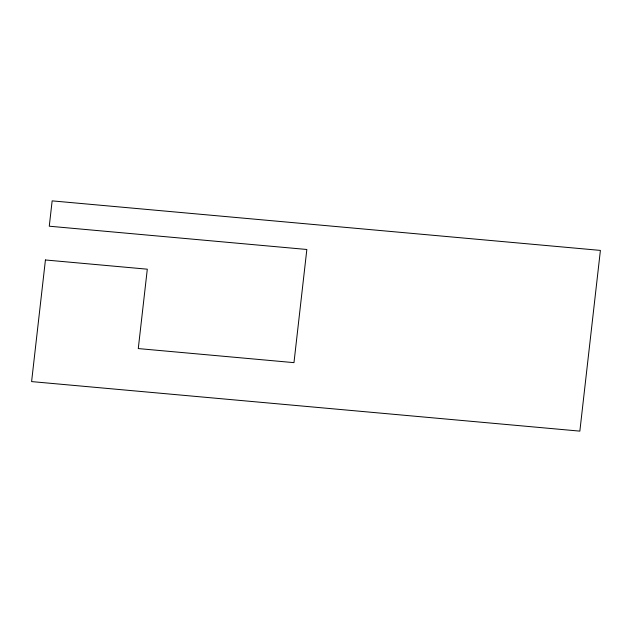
<?xml version="1.0" encoding="UTF-8"?>
<svg xmlns="http://www.w3.org/2000/svg" width="632" height="632" viewBox="0 0 632 632"><rect width="100%" height="100%" fill="white"/><g stroke="black" fill="none" stroke-linecap="round" stroke-linejoin="round"><path stroke-width="0.95" d="M45.425 259.981L31.6 381.594L579.852 431.127L600.4 250.406L52.148 200.873L49.272 226.209L306.844 249.482L293.975 362.642L138.274 348.572L147.303 269.192L45.425 259.981"/></g></svg>
